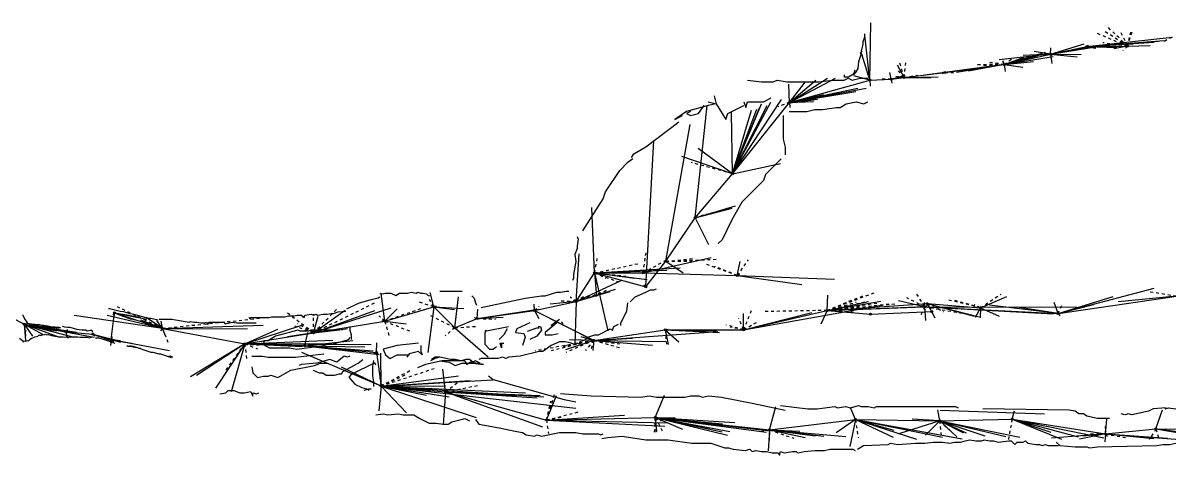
# Model space of a CAD drawing. Header units: millimetres. Extents: x -1 to 656, y -65 to 3.
# Drawn here: x 154.5 to 270.8, y -60.3 to -16.5 of the extents above; entities that cross this region are included whole.
import ezdxf

# ---------------------------------------------------------------- set-up
doc = ezdxf.new("R2010")
doc.units = ezdxf.units.MM
doc.linetypes.add('DASH', pattern=[0.6, 0.3, -0.3])

msp = doc.modelspace()

# ---------------------------------------------------------------- linework, layer by layer
at = {"layer": 'Shots', "color": 1}
for p, q in [((262.464, -18.884), (271.106, -17.934)), ((254.066, -20.7), (258.758, -19.666)), ((258.758, -19.666), (262.464, -18.884)), ((262.464, -18.884), (266.578, -18.854)), ((262.464, -18.884), (262.464, -18.884)), ((248.046, -21.518), (254.066, -20.7)), ((242.596, -22.186), (243.916, -22.014)), ((243.916, -22.014), (248.046, -21.518)), ((232.296, -24.568), (240.444, -22.278)), ((240.444, -22.278), (242.596, -22.186)), ((226.49, -31.784), (232.296, -24.568)), ((222.732, -36.264), (226.49, -31.784)), ((219.76, -40.666), (222.732, -36.264)), ((217.714, -43.258), (219.76, -40.666)), ((210.638, -44.756), (212.504, -41.85)), ((212.504, -41.85), (217.714, -43.258)), ((212.504, -41.85), (212.504, -41.85)), ((212.504, -41.85), (217.444, -41.85)), ((217.444, -41.85), (226.994, -42.108)), ((191.228, -46.744), (196.204, -45.284)), ((196.204, -45.284), (198.34, -47.404)), ((206.406, -45.654), (210.638, -44.756)), ((210.638, -44.756), (210.638, -44.756)), ((236.112, -45.656), (246.266, -44.966)), ((236.112, -45.656), (245.996, -45.272)), ((245.996, -45.272), (259.524, -45.964)), ((246.266, -44.966), (251.652, -45.374)), ((259.524, -45.964), (271.544, -44.22)), ((153.352, -46.324), (154.674, -47.06)), ((163.47, -48.602), (163.81, -45.888)), ((163.81, -45.888), (168.694, -47.474)), ((198.34, -47.404), (200.608, -46.466)), ((200.608, -46.466), (206.406, -45.654)), ((206.406, -45.654), (212.438, -48.688)), ((206.406, -45.654), (206.406, -45.654)), ((227.638, -47.608), (236.112, -45.656)), ((236.112, -45.656), (240.516, -46.022)), ((236.112, -45.656), (236.112, -45.656)), ((236.112, -45.656), (236.112, -45.656)), ((240.516, -46.022), (246.72, -45.758)), ((154.674, -47.06), (158.912, -47.84)), ((168.694, -47.474), (177.034, -49.03)), ((184, -47.914), (191.228, -46.744)), ((212.438, -48.688), (219.692, -47.624)), ((219.692, -47.624), (227.638, -47.608)), ((158.912, -47.84), (161.62, -48.074)), ((161.62, -48.074), (163.47, -48.602)), ((177.034, -49.03), (184, -47.914)), ((177.034, -49.03), (183.12, -49.244)), ((177.034, -49.03), (177.034, -49.03)), ((183.12, -49.244), (190.404, -49.92)), ((190.404, -49.92), (190.862, -53.324)), ((190.862, -53.324), (197.402, -53.912)), ((197.402, -53.912), (207.638, -56.77)), ((207.638, -56.77), (218.678, -56.52)), ((218.678, -56.52), (230.26, -57.778)), ((230.26, -57.778), (238.978, -56.718)), ((238.978, -56.718), (247.524, -56.848)), ((247.524, -56.848), (254.868, -56.688)), ((254.868, -56.688), (264.334, -58.188)), ((264.334, -58.188), (269.46, -57.67)), ((269.46, -57.67), (277.244, -57.706))]:
    msp.add_line(p, q, dxfattribs=at)
for centre in [(258.758, -19.666), (262.464, -18.884), (262.464, -18.884), (266.578, -18.854), (254.066, -20.7), (242.596, -22.186), (243.916, -22.014), (248.046, -21.518), (240.444, -22.278), (232.296, -24.568), (226.49, -31.784), (222.732, -36.264), (219.76, -40.666), (212.504, -41.85), (212.504, -41.85), (217.444, -41.85), (226.994, -42.108), (217.714, -43.258), (196.204, -45.284), (210.638, -44.756), (210.638, -44.756), (245.996, -45.272), (246.266, -44.966), (251.652, -45.374), (163.81, -45.888), (200.608, -46.466), (206.406, -45.654), (206.406, -45.654), (236.112, -45.656), (236.112, -45.656), (236.112, -45.656), (240.516, -46.022), (246.72, -45.758), (259.524, -45.964), (154.674, -47.06), (168.694, -47.474), (191.228, -46.744), (198.34, -47.404), (219.692, -47.624), (227.638, -47.608), (158.912, -47.84), (161.62, -48.074), (163.47, -48.602), (184, -47.914), (212.438, -48.688), (177.034, -49.03), (177.034, -49.03), (183.12, -49.244), (190.404, -49.92), (190.862, -53.324), (197.402, -53.912), (207.638, -56.77), (218.678, -56.52), (238.978, -56.718), (247.524, -56.848), (254.868, -56.688), (230.26, -57.778), (264.334, -58.188), (269.46, -57.67)]:
    msp.add_circle(centre, 0.1, dxfattribs=at)
at = {"layer": 'Sketch', "color": 0}
for points in [[(239.884, -17.598), (239.884, -17.918), (239.724, -18.398), (239.724, -18.638), (239.564, -19.358), (239.564, -19.678)], [(238.764, -21.758), (239.004, -21.518), (239.244, -21.118), (239.324, -20.398), (239.564, -19.678), (239.484, -19.518), (239.644, -19.358)], [(228.044, -22.278), (229.444, -22.478), (230.644, -22.478), (231.044, -22.278), (232.044, -22.478), (235.244, -22.478), (236.644, -22.278), (237.844, -22.278), (238.244, -22.078), (238.644, -22.278), (239.444, -22.078), (240.244, -22.078)], [(238.924, -21.278), (238.764, -21.678), (238.284, -21.998), (237.884, -21.998), (237.884, -21.758)], [(224.644, -23.878), (224.844, -24.678), (225.444, -25.678), (225.844, -26.278), (226.044, -25.678), (227.644, -24.878)], [(227.644, -24.478), (227.844, -25.078), (228.044, -24.478), (229.644, -24.478), (230.444, -24.078)], [(224.044, -24.478), (224.844, -24.678), (224.044, -24.878), (221.844, -25.478), (220.644, -26.278), (221.444, -25.878)], [(222.244, -25.478), (221.844, -25.678), (222.244, -25.878), (223.044, -25.678), (223.644, -24.878)], [(232.244, -25.478), (234.044, -25.478), (234.844, -25.278), (235.644, -25.278), (237.044, -25.078), (237.444, -25.078), (238.044, -24.678), (239.044, -24.478), (239.844, -24.678), (240.244, -24.478)], [(216.262, -30.128), (216.502, -29.768), (217.702, -29.048), (221.062, -26.528)], [(231.644, -25.878), (231.644, -28.278), (231.844, -29.078), (231.844, -29.878)], [(211.342, -37.568), (213.382, -34.328), (213.622, -33.608), (215.062, -31.448), (215.902, -30.608), (216.382, -30.248)], [(231.444, -30.278), (229.844, -31.878), (229.644, -32.478), (227.444, -34.678), (226.444, -36.478), (225.444, -38.478), (225.044, -38.878)], [(210.742, -38.168), (210.862, -38.408), (210.742, -39.128), (210.742, -39.368), (210.502, -39.968), (210.622, -40.688), (210.382, -42.008), (210.382, -42.368), (210.262, -42.608)], [(190.742, -43.888), (190.982, -43.968), (191.302, -43.888), (191.862, -43.888), (192.342, -44.128), (192.742, -43.888), (193.542, -43.888), (193.942, -43.808), (194.422, -43.888), (194.582, -43.808), (194.902, -43.888), (195.142, -43.888), (195.462, -43.968), (195.622, -44.128), (195.782, -44.128)], [(196.822, -43.688), (199.102, -43.688)], [(200.062, -44.168), (200.302, -44.408), (200.422, -44.888), (200.542, -45.128)], [(201.022, -45.368), (205.462, -44.408), (207.142, -44.168), (207.502, -44.168), (208.702, -43.808), (209.062, -43.808), (209.662, -43.688), (209.902, -43.688)], [(216.142, -44.768), (216.622, -44.288), (217.702, -43.808), (218.182, -43.568), (218.542, -43.568), (218.782, -43.448)], [(187.382, -45.488), (188.582, -44.928), (189.862, -44.528), (190.582, -44.368), (190.742, -44.288)], [(215.182, -47.168), (215.182, -46.928), (215.782, -45.728), (215.902, -44.888)], [(154.534, -46.108), (154.534, -46.168), (154.714, -46.528), (154.714, -46.588), (154.954, -46.888), (154.984, -46.948)], [(168.242, -46.648), (167.522, -46.468), (167.282, -46.468), (166.202, -46.168), (165.662, -46.048), (165.422, -45.988), (164.762, -45.808), (164.402, -45.748), (163.322, -45.508), (163.202, -45.508)], [(177.462, -46.368), (177.622, -46.528), (177.622, -46.368), (179.542, -46.368), (179.782, -46.288), (181.062, -46.288), (181.462, -46.208), (182.022, -46.208), (182.342, -46.128), (182.742, -46.128), (183.062, -46.368), (183.142, -46.128), (183.782, -46.048), (184.022, -46.128), (184.262, -46.048), (184.422, -46.128), (184.982, -46.048), (185.382, -46.048), (185.782, -45.968), (186.022, -45.968), (186.502, -45.808), (187.302, -45.728)], [(158.374, -47.458), (158.134, -47.368), (158.074, -47.398), (157.804, -47.338), (157.624, -47.338), (157.354, -47.308), (157.234, -47.278), (157.174, -47.278), (157.054, -47.248), (156.784, -47.218), (156.664, -47.188), (156.514, -47.188), (156.214, -47.128), (156.004, -47.128), (155.854, -47.098), (155.794, -47.098), (155.734, -47.068), (155.554, -47.068), (155.404, -47.038), (155.284, -47.038), (155.014, -46.978), (154.954, -46.978), (154.894, -46.948)], [(158.522, -47.248), (158.762, -47.308), (159.062, -47.368), (159.302, -47.368), (159.962, -47.548), (160.502, -47.608), (160.922, -47.608), (161.042, -47.728), (161.402, -47.668), (161.522, -47.668), (161.582, -47.848), (161.582, -47.728)], [(168.342, -46.528), (169.622, -46.528), (170.022, -46.608), (171.382, -46.848), (171.542, -46.768), (171.942, -46.848), (172.182, -46.848), (172.582, -46.928), (172.982, -46.928), (173.142, -46.848), (173.302, -47.088), (173.382, -46.848), (174.902, -46.848), (175.062, -47.008), (175.782, -46.848), (176.182, -46.928), (178.182, -46.928)], [(187.462, -47.528), (186.622, -47.648), (183.742, -47.648), (183.502, -47.768), (182.662, -47.768), (182.422, -47.648), (180.142, -48.248), (179.422, -48.728), (178.942, -48.728), (179.062, -49.208), (179.542, -49.448), (181.582, -49.448), (182.302, -49.568), (185.062, -49.208), (185.662, -48.968), (185.902, -49.088), (187.582, -48.608), (187.702, -48.368)], [(187.702, -47.288), (187.702, -47.648), (187.822, -48.128), (187.822, -48.608)], [(201.382, -47.768), (203.782, -47.288)], [(201.502, -47.648), (201.382, -48.008), (201.382, -49.088), (201.862, -49.568), (202.222, -49.568), (202.582, -49.328)], [(203.662, -47.528), (203.302, -48.128), (202.822, -48.608)], [(205.942, -46.928), (204.622, -47.528), (204.502, -47.888), (205.342, -48.008), (205.462, -48.368), (205.222, -49.208)], [(205.702, -47.768), (206.662, -47.408), (206.902, -47.408)], [(206.782, -47.288), (207.022, -47.288), (207.142, -47.648), (206.662, -48.248), (205.942, -48.608)], [(208.702, -46.928), (207.502, -47.888), (207.502, -48.128), (208.222, -48.128), (208.822, -48.008)], [(208.942, -46.568), (208.102, -47.168), (208.342, -47.048)], [(209.302, -47.048), (209.182, -46.808)], [(210.982, -48.848), (211.582, -48.608), (211.822, -48.368), (212.542, -48.128), (212.902, -48.128), (214.102, -47.528), (214.342, -47.648), (214.462, -47.288), (214.942, -47.048)], [(154.174, -48.458), (154.534, -48.738), (154.574, -48.858), (154.574, -48.738), (154.814, -48.778), (155.014, -48.698), (155.094, -48.738), (155.334, -48.498), (155.374, -48.578), (155.374, -48.498), (155.734, -48.338), (155.894, -48.298), (156.054, -48.258), (156.134, -48.178), (156.374, -48.178), (156.254, -48.218)], [(156.334, -48.178), (156.534, -48.138), (156.734, -48.098), (156.814, -48.058), (156.974, -48.138), (157.094, -48.098), (157.574, -48.218), (158.014, -48.298), (158.214, -48.338), (158.574, -48.338), (158.774, -48.378), (159.014, -48.338), (159.094, -48.418), (159.294, -48.338), (160.094, -48.338), (160.374, -48.378), (161.054, -48.378), (161.334, -48.418), (161.494, -48.378), (161.494, -48.378), (161.374, -48.378)], [(161.882, -48.448), (162.182, -48.448), (162.662, -48.568), (163.862, -48.988)], [(165.062, -49.228), (165.182, -49.288), (165.422, -49.288), (165.722, -49.348), (166.442, -49.468)], [(165.362, -49.228), (165.722, -49.288), (167.522, -49.888), (167.702, -49.888), (168.302, -50.068), (168.482, -50.068), (169.562, -50.428)], [(194.662, -48.968), (192.502, -49.208), (191.062, -49.568), (191.302, -50.168), (191.782, -50.528), (192.502, -50.168), (193.702, -50.168)], [(194.902, -49.208), (194.902, -49.808), (195.022, -50.168), (194.662, -49.808), (193.702, -50.048), (193.462, -50.408)], [(203.062, -49.088), (203.062, -49.448), (202.942, -48.968), (203.302, -48.968)], [(209.662, -49.208), (209.422, -49.328)], [(210.982, -49.088), (210.742, -48.968), (210.382, -49.088), (210.142, -48.968)], [(169.322, -50.308), (169.442, -50.248), (169.622, -50.368), (169.742, -50.368)], [(177.742, -50.288), (178.822, -50.288), (179.422, -50.408), (182.182, -50.408), (185.062, -50.048)], [(177.742, -51.368), (177.862, -51.968), (178.342, -52.448), (178.942, -52.328), (179.422, -52.328), (179.662, -52.208), (180.382, -52.448), (181.702, -51.728), (184.102, -51.248), (184.702, -51.008), (185.422, -51.008)], [(187.702, -50.288), (187.462, -50.408), (187.102, -50.288), (186.382, -50.888), (185.662, -50.648), (184.342, -51.008), (182.782, -51.128), (182.542, -51.248)], [(183.982, -51.728), (184.582, -51.968), (184.942, -51.968), (185.302, -52.208), (186.142, -52.208), (186.622, -52.088), (186.862, -52.088), (186.982, -51.848), (188.542, -51.008), (189.022, -50.648)], [(190.342, -51.208), (190.222, -50.968), (187.822, -52.168), (187.582, -52.408), (188.182, -53.128), (188.902, -53.488), (189.382, -53.608), (189.622, -53.728)], [(190.102, -50.728), (189.982, -51.328), (189.982, -52.288), (190.102, -52.888), (190.102, -53.368)], [(201.742, -52.288), (202.222, -52.648), (209.422, -54.688), (210.622, -54.928)], [(189.142, -53.728), (189.622, -53.608), (189.862, -53.608)], [(209.062, -54.088), (212.182, -54.328), (217.222, -54.448), (218.062, -54.328), (218.782, -54.448), (221.662, -54.448), (222.262, -54.328), (223.102, -54.328), (223.462, -54.448), (224.062, -54.328), (225.382, -54.448), (228.502, -55.048), (231.862, -55.768)], [(231.382, -55.288), (234.142, -55.648), (235.102, -55.648), (236.902, -55.408), (237.142, -55.528), (237.982, -55.408), (238.462, -55.528), (239.302, -55.288), (239.542, -55.408), (240.262, -55.408), (240.862, -55.528), (241.102, -55.408), (249.142, -55.408), (249.382, -55.528)], [(247.582, -55.768), (258.142, -56.128)], [(264.742, -56.608), (263.542, -56.608), (262.462, -56.368), (262.102, -56.128), (261.622, -56.128), (261.262, -55.888), (260.662, -55.768), (251.902, -55.648)], [(270.502, -55.528), (269.182, -55.648), (268.702, -55.888), (267.022, -56.248), (266.662, -56.128), (266.302, -56.248), (265.942, -56.128)], [(270.382, -55.648), (270.742, -55.528), (271.462, -55.648), (272.302, -55.648), (272.782, -56.008), (273.742, -55.768), (276.262, -56.008)]]:
    msp.add_lwpolyline(points, dxfattribs=at)
at = {"layer": 'Sketch', "color": 5}
for points in [[(210.142, -48.968), (209.542, -48.848), (208.942, -48.848), (208.102, -49.208), (207.262, -49.808), (206.902, -49.808), (204.982, -50.288), (203.782, -50.408), (203.542, -50.528), (203.182, -50.408), (202.702, -50.528), (201.022, -50.528), (200.782, -50.648)], [(196.822, -50.768), (197.782, -50.888), (198.382, -51.248), (199.102, -51.008), (200.182, -51.008), (201.262, -51.128), (199.942, -50.888), (199.582, -51.128), (199.342, -50.768), (197.062, -50.768), (195.382, -51.128), (194.542, -51.488)], [(196.822, -50.408), (196.342, -50.528), (195.862, -50.768)], [(200.902, -51.008), (200.422, -50.768), (200.182, -50.888), (199.822, -50.648), (199.462, -50.648), (198.982, -50.768), (198.382, -50.648), (197.902, -50.648), (196.822, -50.408), (196.342, -50.408), (195.982, -50.648)], [(174.502, -54.128), (175.102, -54.008), (175.342, -53.768), (175.942, -53.768), (176.542, -54.008), (177.022, -54.008), (177.622, -53.888), (177.862, -54.368), (177.862, -54.008), (178.222, -54.128), (178.462, -54.008)], [(190.342, -56.248), (191.062, -56.128), (191.542, -56.248), (192.622, -56.128), (193.102, -56.248), (194.182, -56.248), (194.782, -56.608), (195.742, -57.088), (196.462, -57.088), (197.182, -57.208), (197.662, -57.208), (198.022, -56.968), (198.982, -56.728), (199.342, -56.608), (199.822, -56.848)], [(200.422, -56.728), (200.782, -57.208), (202.822, -57.568), (204.622, -57.928), (205.222, -58.048), (205.582, -58.288), (206.422, -58.408), (206.662, -58.288), (207.142, -58.408), (208.942, -58.048), (210.622, -58.048), (211.342, -58.168), (212.902, -58.168), (213.142, -58.288), (213.382, -58.168)], [(213.262, -58.648), (213.862, -58.528), (215.302, -58.408), (217.702, -58.768), (219.982, -58.768)], [(219.982, -58.768), (222.382, -59.128), (224.302, -59.128), (225.742, -59.608), (226.102, -59.608), (226.582, -59.728), (227.782, -59.848), (228.262, -59.728), (228.502, -59.968), (228.862, -59.848), (229.462, -59.968), (229.942, -59.968), (230.542, -60.088), (231.142, -60.088), (231.262, -60.328), (231.382, -59.968), (231.742, -60.088), (232.582, -59.968), (232.942, -59.968), (233.182, -60.088), (233.782, -59.968), (234.862, -59.848), (235.822, -59.848), (236.422, -59.728), (238.702, -59.728), (238.942, -59.848)], [(239.182, -59.728), (239.782, -59.368), (242.302, -59.248), (242.542, -59.128), (243.262, -59.248), (245.062, -59.128), (246.022, -59.128), (246.862, -59.008), (247.822, -59.008), (248.542, -59.128), (249.022, -59.008), (249.622, -59.008), (250.102, -58.888), (250.582, -58.768), (251.182, -58.888), (251.782, -58.888), (252.022, -58.768), (252.622, -58.888), (252.982, -58.888), (253.462, -59.008), (254.542, -58.888), (254.782, -58.888), (255.142, -59.248), (255.382, -59.008), (255.982, -59.008), (256.222, -58.888), (256.462, -59.128), (257.302, -59.248), (257.662, -59.248), (257.902, -59.368), (258.262, -59.248), (258.502, -59.368), (259.582, -59.368)], [(259.342, -59.008), (259.702, -59.368), (261.262, -59.488), (262.462, -59.488), (262.702, -59.608), (263.542, -59.488), (269.542, -59.368), (270.142, -59.248), (270.862, -59.248), (271.462, -59.128), (273.502, -59.128), (274.102, -59.008), (275.782, -59.008)]]:
    msp.add_lwpolyline(points, dxfattribs=at)
at = {"layer": 'XSect', "color": 1}
for p, q in [((240.444, -22.278), (240.534, -16.486)), ((240.444, -22.278), (239.934, -17.726)), ((262.464, -18.884), (270.298, -18.276)), ((262.464, -18.884), (269.686, -18.344)), ((262.464, -18.884), (269.276, -18.43)), ((262.464, -18.884), (268.052, -18.518)), ((240.444, -22.278), (239.612, -19.666)), ((258.758, -19.666), (253.542, -20.224)), ((254.066, -20.7), (258.258, -19.462)), ((258.758, -19.666), (256.004, -19.792)), ((258.758, -19.666), (257.104, -19.376)), ((258.758, -19.666), (262.192, -18.608)), ((258.758, -19.666), (263.876, -18.758)), ((258.758, -19.666), (263.77, -18.848)), ((258.758, -19.666), (258.802, -19.018)), ((258.758, -19.666), (261.482, -19.92)), ((258.758, -19.666), (261.862, -19.682)), ((258.758, -19.666), (258.894, -20.608)), ((262.464, -18.884), (267.152, -18.606)), ((262.464, -18.884), (265.486, -18.986)), ((266.578, -18.854), (265.194, -19.122)), ((266.578, -18.854), (268.888, -18.776)), ((243.916, -22.014), (243.252, -20.77)), ((254.066, -20.7), (246.014, -21.788)), ((254.066, -20.7), (249.222, -21.526)), ((254.066, -20.7), (250.442, -21.378)), ((254.066, -20.7), (253.972, -20.332)), ((254.066, -20.7), (257.452, -19.832)), ((254.066, -20.7), (259.028, -19.906)), ((254.066, -20.7), (256.092, -19.968)), ((254.066, -20.7), (257.024, -20.406)), ((254.066, -20.7), (254.174, -21.398)), ((254.066, -20.7), (255.972, -20.984)), ((232.296, -24.568), (236.138, -22.084)), ((240.444, -22.278), (238.814, -21.86)), ((242.596, -22.186), (242.482, -21.516)), ((242.596, -22.186), (244.014, -21.774)), ((242.596, -22.186), (243.918, -21.82)), ((242.596, -22.186), (243.938, -21.942)), ((243.916, -22.014), (243.07, -21.934)), ((243.916, -22.014), (247.382, -21.97)), ((243.916, -22.014), (246.654, -22.034)), ((232.296, -24.568), (232.23, -22.706)), ((232.296, -24.568), (236.944, -22.1)), ((232.296, -24.568), (234.952, -22.294)), ((232.296, -24.568), (233.878, -22.498)), ((232.296, -24.568), (240.052, -23.09)), ((232.296, -24.568), (239.208, -23.122)), ((240.444, -22.278), (240.486, -22.894)), ((242.596, -22.186), (242.66, -22.596)), ((226.49, -31.784), (231.466, -24.246)), ((232.296, -24.568), (239.012, -23.458)), ((232.296, -24.568), (236.958, -23.626)), ((232.296, -24.568), (235.724, -23.76)), ((232.296, -24.568), (235.26, -23.906)), ((232.296, -24.568), (233.806, -24.16)), ((232.296, -24.568), (235.12, -24.206)), ((232.296, -24.568), (234.762, -24.294)), ((222.732, -36.264), (223.922, -24.864)), ((226.49, -31.784), (230.396, -24.516)), ((226.49, -31.784), (229.458, -24.69)), ((226.49, -31.784), (230.012, -24.866)), ((226.49, -31.784), (229.25, -25.11)), ((226.49, -31.784), (228.986, -25.224)), ((226.49, -31.784), (228.434, -25.326)), ((232.296, -24.568), (232.086, -24.6)), ((232.296, -24.568), (234.706, -24.474)), ((232.296, -24.568), (232.31, -25.052)), ((226.49, -31.784), (226.39, -25.578)), ((219.76, -40.666), (222.228, -26.808)), ((217.714, -43.258), (218.536, -28.404)), ((226.49, -31.784), (221.362, -30.052)), ((226.49, -31.784), (223.04, -29.236)), ((226.49, -31.784), (231.368, -30.758)), ((212.504, -41.85), (212.24, -35.214)), ((222.732, -36.264), (226.814, -35.054)), ((222.732, -36.264), (226.474, -35.268)), ((222.732, -36.264), (224.084, -38.976)), ((210.638, -44.756), (210.962, -39.918)), ((217.444, -41.85), (224.356, -40.284)), ((219.76, -40.666), (221.5, -41.838)), ((226.994, -42.108), (227.298, -40.674)), ((212.504, -41.85), (221.2, -41.342)), ((212.504, -41.85), (219.832, -41.566)), ((212.504, -41.85), (217.432, -41.602)), ((212.504, -41.85), (213.858, -47.73)), ((212.504, -41.85), (212.714, -44.254)), ((212.504, -41.85), (216.554, -42.384)), ((212.504, -41.85), (217.866, -42.502)), ((210.638, -44.756), (215.298, -42.588)), ((226.994, -42.108), (233.542, -43.008)), ((226.994, -42.108), (236.868, -42.466)), ((191.228, -46.744), (190.858, -43.922)), ((196.204, -45.284), (195.832, -43.822)), ((210.638, -44.756), (214.65, -43.48)), ((210.638, -44.756), (214.1, -43.732)), ((236.112, -45.656), (236.176, -44.102)), ((259.524, -45.964), (269.294, -43.404)), ((196.204, -45.284), (195.61, -49.918)), ((196.204, -45.284), (199.266, -45.468)), ((196.204, -45.284), (198.292, -45.57)), ((198.34, -47.404), (198.73, -44.284)), ((206.406, -45.654), (206.38, -45.02)), ((210.638, -44.756), (207.998, -45.014)), ((210.638, -44.756), (210.52, -49.06)), ((227.638, -47.608), (241.664, -45.104)), ((236.112, -45.656), (241.54, -44.726)), ((236.112, -45.656), (240.306, -44.744)), ((236.112, -45.656), (246.01, -45.256)), ((236.112, -45.656), (245.83, -45.284)), ((245.996, -45.272), (243.352, -44.684)), ((245.996, -45.272), (245.966, -44.848)), ((245.996, -45.272), (246.076, -46.688)), ((245.996, -45.272), (259.04, -46.002)), ((245.996, -45.272), (261.418, -45.324)), ((246.266, -44.966), (247.044, -46.388)), ((246.266, -44.966), (251.028, -46.246)), ((246.266, -44.966), (251.522, -46.3)), ((251.652, -45.374), (254.326, -44.248)), ((259.524, -45.964), (252.572, -45.134)), ((259.524, -45.964), (255.372, -45.308)), ((259.524, -45.964), (259.15, -44.834)), ((259.524, -45.964), (265.12, -44.256)), ((259.524, -45.964), (263.114, -45.052)), ((271.544, -44.22), (265.636, -44.798)), ((168.694, -47.474), (159.72, -46.184)), ((168.694, -47.474), (163.086, -46.162)), ((163.81, -45.888), (163.738, -46.264)), ((163.81, -45.888), (164.678, -46.248)), ((163.81, -45.888), (165.518, -46.548)), ((163.81, -45.888), (165.87, -46.606)), ((163.81, -45.888), (165.276, -46.142)), ((163.81, -45.888), (166.21, -46.304)), ((163.81, -45.888), (167.088, -46.538)), ((168.694, -47.474), (167.028, -46.382)), ((184, -47.914), (191.868, -45.382)), ((184, -47.914), (187.232, -45.638)), ((184, -47.914), (190.218, -45.644)), ((184, -47.914), (184.482, -46.228)), ((191.228, -46.744), (192.508, -45.478)), ((200.608, -46.466), (206.844, -45.514)), ((200.608, -46.466), (200.664, -45.518)), ((200.608, -46.466), (205.224, -45.842)), ((200.608, -46.466), (203.24, -46.346)), ((206.406, -45.654), (212.412, -48.684)), ((206.406, -45.654), (206.866, -46.458)), ((227.638, -47.608), (227.622, -45.952)), ((227.638, -47.608), (234.554, -45.88)), ((236.112, -45.656), (235.462, -47.062)), ((251.652, -45.374), (251.106, -46.368)), ((251.652, -45.374), (251.632, -46.418)), ((251.652, -45.374), (253.568, -46.238)), ((154.674, -47.06), (154.804, -48.278)), ((154.674, -47.06), (156.804, -47.412)), ((154.674, -47.06), (157.996, -47.6)), ((154.674, -47.06), (159.974, -47.854)), ((154.674, -47.06), (154.81, -48.72)), ((154.674, -47.06), (155.488, -48.268)), ((154.674, -47.06), (156.514, -48.072)), ((154.674, -47.06), (158.23, -48.382)), ((154.674, -47.06), (159.702, -48.37)), ((154.674, -47.06), (161.744, -48.374)), ((154.674, -47.06), (158.196, -47.468)), ((154.674, -47.06), (155.832, -47.31)), ((154.674, -47.06), (157.496, -47.77)), ((154.674, -47.06), (157.922, -47.72)), ((154.674, -47.06), (159.634, -47.97)), ((168.694, -47.474), (166.488, -46.642)), ((168.694, -47.474), (167.274, -46.972)), ((168.694, -47.474), (168.108, -46.672)), ((168.694, -47.474), (168.502, -47.74)), ((168.694, -47.474), (168.56, -46.726)), ((168.694, -47.474), (178.892, -47.148)), ((168.694, -47.474), (168.984, -47.41)), ((168.694, -47.474), (168.94, -48.142)), ((168.694, -47.474), (177.304, -47.504)), ((177.034, -49.03), (182.938, -47.098)), ((177.034, -49.03), (180.398, -47.54)), ((184, -47.914), (186.936, -47.586)), ((191.228, -46.744), (193.416, -47.004)), ((198.34, -47.404), (201.732, -50.372)), ((219.692, -47.624), (219.994, -49.094)), ((219.692, -47.624), (221.048, -48.848)), ((219.692, -47.624), (224.878, -47.74)), ((219.692, -47.624), (225.182, -47.888)), ((158.912, -47.84), (158.95, -48.346)), ((161.62, -48.074), (163.758, -48.796)), ((161.62, -48.074), (164.808, -48.86)), ((163.47, -48.602), (163.416, -49.214)), ((163.47, -48.602), (163.612, -48.306)), ((163.47, -48.602), (164.428, -48.718)), ((163.47, -48.602), (165.56, -48.986)), ((163.47, -48.602), (169.402, -49.712)), ((163.47, -48.602), (164.432, -48.866)), ((177.034, -49.03), (185.972, -48.67)), ((184, -47.914), (181.352, -48.34)), ((183.12, -49.244), (183.436, -47.878)), ((183.12, -49.244), (187.984, -48.692)), ((212.438, -48.688), (209.582, -49.634)), ((212.438, -48.688), (209.964, -48.626)), ((212.438, -48.688), (211.148, -48.324)), ((212.438, -48.688), (212.342, -49.706)), ((212.438, -48.688), (225.012, -47.784)), ((212.438, -48.688), (216.36, -48.484)), ((212.438, -48.688), (219.74, -48.806)), ((212.438, -48.688), (218.4, -49.17)), ((177.034, -49.03), (171.522, -52.38)), ((177.034, -49.03), (172.13, -52.248)), ((177.034, -49.03), (174.054, -53.538)), ((177.034, -49.03), (175.656, -53.91)), ((177.034, -49.03), (182.882, -49.298)), ((177.034, -49.03), (185.676, -49.036)), ((177.034, -49.03), (189.844, -49.112)), ((177.034, -49.03), (182.976, -49.224)), ((190.862, -53.324), (182.818, -49.92)), ((183.12, -49.244), (189.212, -49.33)), ((183.12, -49.244), (190.058, -49.766)), ((183.12, -49.244), (190.664, -50.12)), ((190.404, -49.92), (190.434, -48.95)), ((190.862, -53.324), (190.836, -49.978)), ((190.862, -53.324), (186.834, -51.41)), ((190.862, -53.324), (198.718, -52.278)), ((197.402, -53.912), (197.118, -51.624)), ((190.862, -53.324), (190.642, -55.84)), ((190.862, -53.324), (202.204, -52.684)), ((190.862, -53.324), (199.9, -52.764)), ((190.862, -53.324), (197.41, -53.304)), ((190.862, -53.324), (205.516, -54.022)), ((190.862, -53.324), (207.382, -54.406)), ((190.862, -53.324), (210.626, -55.58)), ((190.862, -53.324), (195.472, -54.26)), ((190.862, -53.324), (193.426, -56.032)), ((190.862, -53.324), (197.376, -54.368)), ((190.862, -53.324), (200.514, -56.524)), ((190.862, -53.324), (197.776, -54.418)), ((197.402, -53.912), (197.168, -57.246)), ((197.402, -53.912), (207.24, -57.462)), ((197.402, -53.912), (204.63, -54.328)), ((197.402, -53.912), (206.692, -54.534)), ((197.402, -53.912), (207.008, -54.274)), ((207.638, -56.77), (208.644, -54.268)), ((218.678, -56.52), (219.606, -54.26)), ((230.26, -57.778), (230.906, -55.394)), ((238.978, -56.718), (238.516, -55.594)), ((247.524, -56.848), (247.334, -55.732)), ((269.46, -57.67), (270.13, -55.742)), ((207.638, -56.77), (215.548, -56.294)), ((207.638, -56.77), (219.652, -57.38)), ((207.638, -56.77), (219.94, -57.056)), ((218.678, -56.52), (218.788, -57.932)), ((218.678, -56.52), (220.706, -56.554)), ((218.678, -56.52), (223.654, -57.096)), ((218.678, -56.52), (222.18, -57.276)), ((218.678, -56.52), (225.452, -57.954)), ((218.678, -56.52), (226.246, -57.938)), ((218.678, -56.52), (229.954, -58.008)), ((218.678, -56.52), (230.338, -57.874)), ((218.678, -56.52), (221.108, -56.694)), ((218.678, -56.52), (225.494, -57.146)), ((218.678, -56.52), (226.742, -57.008)), ((218.678, -56.52), (221.428, -57.688)), ((218.678, -56.52), (224.162, -57.664)), ((218.678, -56.52), (225.992, -58.306)), ((238.978, -56.718), (237.038, -58.06)), ((238.978, -56.718), (238.424, -59.448)), ((238.978, -56.718), (242.804, -58.508)), ((238.978, -56.718), (245.168, -58.7)), ((238.978, -56.718), (247.806, -58.51)), ((238.978, -56.718), (249.804, -58.69)), ((238.978, -56.718), (249.62, -58.63)), ((238.978, -56.718), (242.874, -57.786)), ((247.524, -56.848), (243.494, -58.15)), ((247.524, -56.848), (244.744, -56.684)), ((247.524, -56.848), (246.08, -58.294)), ((247.524, -56.848), (250.192, -58.06)), ((247.524, -56.848), (252.1, -58.378)), ((247.524, -56.848), (254.228, -58.454)), ((247.524, -56.848), (255.668, -58.51)), ((247.524, -56.848), (249.26, -58.478)), ((247.524, -56.848), (249.952, -58.066)), ((254.868, -56.688), (255.106, -55.84)), ((254.868, -56.688), (259.868, -58.722)), ((254.868, -56.688), (261.56, -58.472)), ((254.868, -56.688), (264.156, -58.588)), ((254.868, -56.688), (258.798, -58.006)), ((264.334, -58.188), (264.472, -56.68)), ((230.26, -57.778), (230.126, -59.898)), ((230.26, -57.778), (230.21, -58.828)), ((230.26, -57.778), (233.338, -57.892)), ((230.26, -57.778), (235.768, -58.412)), ((230.26, -57.778), (237.996, -58.434)), ((230.26, -57.778), (233.888, -58.536)), ((230.26, -57.778), (234.898, -58.36)), ((269.46, -57.67), (277.55, -58.668)), ((269.46, -57.67), (273.846, -58.432)), ((264.334, -58.188), (258.868, -58.626)), ((264.334, -58.188), (261.708, -58.726)), ((264.334, -58.188), (262.044, -58.406)), ((264.334, -58.188), (264.282, -58.972)), ((264.334, -58.188), (269.244, -58.652)), ((264.334, -58.188), (270.616, -58.6)), ((264.334, -58.188), (271.896, -58.748))]:
    msp.add_line(p, q, dxfattribs=at)
at = {"layer": 'XSect', "color": 1, "linetype": 'DASH'}
for p, q in [((266.578, -18.854), (264.116, -17.254)), ((266.578, -18.854), (264.444, -16.766)), ((266.578, -18.854), (265.846, -17.298)), ((266.578, -18.854), (266.916, -17.41)), ((266.578, -18.854), (267.04, -17.41)), ((266.578, -18.854), (263.368, -17.502)), ((266.578, -18.854), (264.066, -18.502)), ((266.578, -18.854), (266.4, -18.482)), ((271.106, -17.934), (270.134, -18.458)), ((258.758, -19.666), (258.992, -19.732)), ((262.464, -18.884), (262.616, -18.746)), ((262.464, -18.884), (263.636, -19.116)), ((266.578, -18.854), (266.094, -19.29)), ((243.916, -22.014), (243.47, -20.522)), ((243.916, -22.014), (244.112, -20.348)), ((254.066, -20.7), (251.224, -20.736)), ((254.066, -20.7), (251.78, -20.844)), ((254.066, -20.7), (252.562, -20.776)), ((254.066, -20.7), (252.608, -20.488)), ((254.066, -20.7), (253.548, -20.63)), ((254.066, -20.7), (253.832, -20.186)), ((254.066, -20.7), (254.916, -20.086)), ((254.066, -20.7), (255.404, -20.504)), ((243.916, -22.014), (243.334, -21.35)), ((243.916, -22.014), (245.294, -21.792)), ((243.916, -22.014), (244.28, -21.952)), ((248.046, -21.518), (247.508, -21.756)), ((248.046, -21.518), (248.94, -21.522)), ((242.596, -22.186), (241.502, -22.202)), ((242.596, -22.186), (242.518, -22.148)), ((242.596, -22.186), (242.646, -22.1)), ((232.296, -24.568), (235.236, -24.184)), ((232.296, -24.568), (234.744, -24.206)), ((232.296, -24.568), (233.828, -24.272)), ((232.296, -24.568), (231.114, -25.002)), ((232.296, -24.568), (232.704, -24.454)), ((232.296, -24.568), (232.844, -24.536)), ((226.49, -31.784), (222.358, -30.658)), ((222.732, -36.264), (223.914, -35.844)), ((212.504, -41.85), (212.826, -40.18)), ((217.444, -41.85), (217.734, -39.794)), ((217.444, -41.85), (219.692, -40.588)), ((219.76, -40.666), (222.732, -40.374)), ((219.76, -40.666), (225.05, -40.45)), ((219.76, -40.666), (222.408, -40.634)), ((226.994, -42.108), (228.132, -40.522)), ((212.504, -41.85), (217.012, -40.892)), ((212.504, -41.85), (213.654, -42.354)), ((212.504, -41.85), (213.938, -42.386)), ((212.504, -41.85), (214.942, -42.758)), ((212.504, -41.85), (215.734, -42.168)), ((226.994, -42.108), (223.68, -40.91)), ((226.994, -42.108), (224.682, -41.18)), ((226.994, -42.108), (227.312, -41.894)), ((210.638, -44.756), (213.864, -43.566)), ((210.638, -44.756), (213.59, -43.688)), ((210.638, -44.756), (211.618, -44.096)), ((217.714, -43.258), (217.5, -43.082)), ((217.714, -43.258), (217.828, -43.22)), ((236.112, -45.656), (240.916, -43.85)), ((236.112, -45.656), (239.942, -44.096)), ((245.996, -45.272), (245.086, -43.822)), ((251.652, -45.374), (253.722, -44.016)), ((271.544, -44.22), (268.824, -43.778)), ((168.694, -47.474), (164.116, -45.298)), ((184, -47.914), (190.22, -44.89)), ((196.204, -45.284), (194.756, -44.826)), ((196.204, -45.284), (195.778, -44.552)), ((196.204, -45.284), (196.682, -45.116)), ((206.406, -45.654), (206.886, -45.258)), ((210.638, -44.756), (208.872, -44.692)), ((210.638, -44.756), (210.028, -44.294)), ((236.112, -45.656), (238.598, -44.602)), ((236.112, -45.656), (239.964, -44.786)), ((236.112, -45.656), (239.062, -44.804)), ((236.112, -45.656), (241.29, -44.888)), ((236.112, -45.656), (242.502, -44.972)), ((236.112, -45.656), (242.976, -44.99)), ((245.996, -45.272), (244.188, -44.388)), ((245.996, -45.272), (245.534, -46.246)), ((245.996, -45.272), (250.4, -46.034)), ((246.266, -44.966), (246.176, -45.352)), ((246.266, -44.966), (247.92, -45.778)), ((251.652, -45.374), (248.162, -44.536)), ((251.652, -45.374), (249.008, -44.628)), ((251.652, -45.374), (249.864, -44.91)), ((251.652, -45.374), (251.034, -45.078)), ((259.524, -45.964), (259.962, -45.014)), ((163.81, -45.888), (163.668, -46.108)), ((168.694, -47.474), (178.824, -46.42)), ((184, -47.914), (181.308, -45.9)), ((184, -47.914), (183.994, -46.018)), ((184, -47.914), (186.46, -45.444)), ((191.228, -46.744), (190.682, -46.212)), ((191.228, -46.744), (195.182, -45.352)), ((198.34, -47.404), (195.65, -46.078)), ((200.608, -46.466), (200.03, -46.352)), ((200.608, -46.466), (202.468, -46.548)), ((227.638, -47.608), (227.15, -46.48)), ((227.638, -47.608), (228.506, -45.478)), ((236.112, -45.656), (229.648, -45.77)), ((236.112, -45.656), (238.738, -45.79)), ((259.524, -45.964), (259.806, -46.342)), ((154.674, -47.06), (154.642, -46.958)), ((154.674, -47.06), (155.022, -47.218)), ((154.674, -47.06), (154.808, -47.786)), ((158.912, -47.84), (159.11, -47.53)), ((168.694, -47.474), (169.294, -49.068)), ((184, -47.914), (182.128, -47.238)), ((184, -47.914), (182.384, -47)), ((191.228, -46.744), (190.736, -46.716)), ((191.228, -46.744), (191.724, -48.426)), ((191.228, -46.744), (193.956, -47.824)), ((198.34, -47.404), (197.364, -48.23)), ((198.34, -47.404), (200.654, -47.266)), ((219.692, -47.624), (220.25, -47.494)), ((219.692, -47.624), (220.118, -47.59)), ((219.692, -47.624), (219.802, -49.076)), ((227.638, -47.608), (225.892, -47.13)), ((227.638, -47.608), (226.27, -47.344)), ((227.638, -47.608), (228.94, -46.872)), ((158.912, -47.84), (159.13, -47.776)), ((158.912, -47.84), (159.088, -47.884)), ((161.62, -48.074), (162.208, -48.478)), ((212.438, -48.688), (206.482, -49.764)), ((212.438, -48.688), (208.11, -49.748)), ((212.438, -48.688), (209.342, -49.392)), ((212.438, -48.688), (209.608, -49.91)), ((212.438, -48.688), (211.588, -49.73)), ((212.438, -48.688), (212.132, -49.676)), ((212.438, -48.688), (215.06, -49.044)), ((212.438, -48.688), (215.042, -49.418)), ((177.034, -49.03), (174.982, -51.862)), ((177.034, -49.03), (178.434, -49.182)), ((177.034, -49.03), (178.31, -49.552)), ((177.034, -49.03), (177.236, -50.694)), ((190.404, -49.92), (190.07, -50.058)), ((190.404, -49.92), (190.608, -50.242)), ((190.862, -53.324), (190.724, -51.91)), ((190.862, -53.324), (196.256, -51.54)), ((190.862, -53.324), (193.94, -51.666)), ((190.862, -53.324), (193.472, -52.114)), ((190.862, -53.324), (190.97, -53.084)), ((190.862, -53.324), (193.71, -53.85)), ((190.862, -53.324), (195.968, -53.862)), ((197.402, -53.912), (197.316, -53.202)), ((197.402, -53.912), (198.646, -52.956)), ((197.402, -53.912), (200.792, -53.236)), ((197.402, -53.912), (200.004, -53.984)), ((207.638, -56.77), (208.494, -54.056)), ((207.638, -56.77), (208.096, -54.862)), ((207.638, -56.77), (210.86, -55.948)), ((207.638, -56.77), (209.192, -56.474)), ((207.638, -56.77), (207.838, -58.144)), ((218.678, -56.52), (218.548, -58.184)), ((218.678, -56.52), (218.626, -56.81)), ((218.678, -56.52), (218.926, -56.528)), ((218.678, -56.52), (219.27, -56.888)), ((218.678, -56.52), (219.486, -58.088)), ((218.678, -56.52), (218.738, -58.274)), ((238.978, -56.718), (239.248, -58.566)), ((247.524, -56.848), (247.668, -58.404)), ((247.524, -56.848), (248.556, -57.83)), ((254.868, -56.688), (254.488, -58.752)), ((230.26, -57.778), (229.178, -58.018)), ((230.26, -57.778), (232.734, -58.624)), ((264.334, -58.188), (264.344, -57.442)), ((269.46, -57.67), (268.758, -58.76)), ((269.46, -57.67), (269.722, -58.582)), ((264.334, -58.188), (262.644, -58.224)), ((264.334, -58.188), (264.56, -58.542)), ((264.334, -58.188), (266.368, -58.548))]:
    msp.add_line(p, q, dxfattribs=at)

doc.saveas('drawing.dxf')
